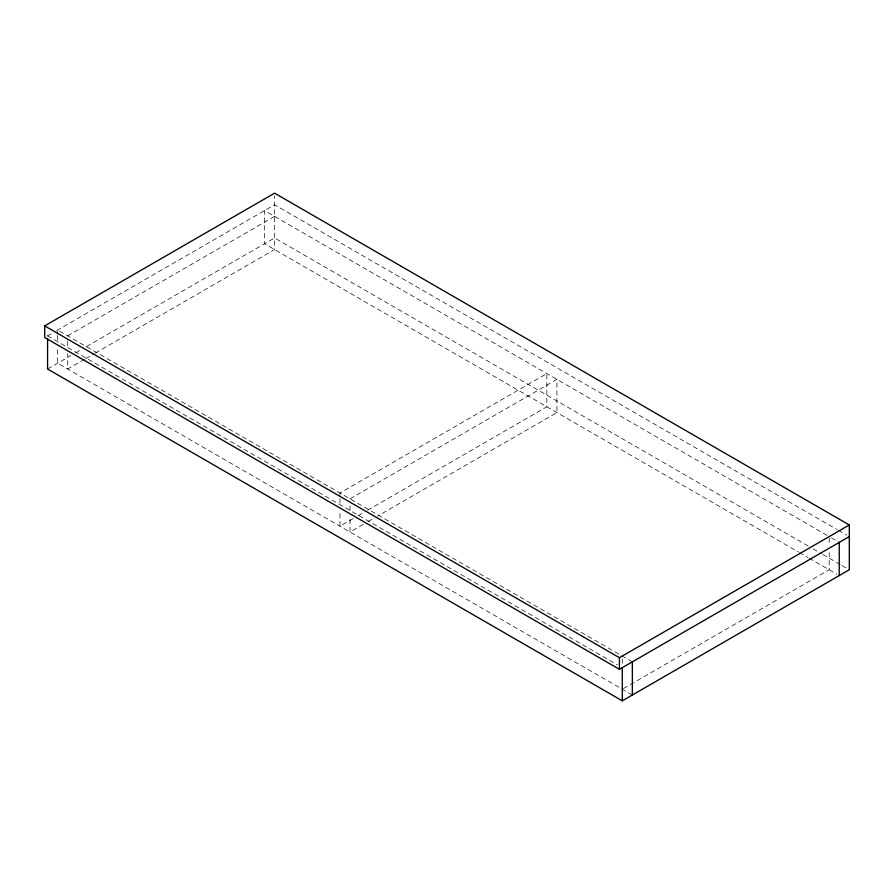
<?xml version="1.0" encoding="UTF-8"?>
<svg xmlns="http://www.w3.org/2000/svg" width="894" height="894" viewBox="0 0 894 894"><rect width="100%" height="100%" fill="white"/><g stroke="black" fill="none" stroke-linecap="round" stroke-linejoin="round"><path stroke-width="0.67" stroke-dasharray="4.47 3.35" d="M47.103 336.11L52.042 333.261M56.735 330.556L274.581 204.782L837.231 529.617M274.581 216.393L67.687 335.842L67.687 339.988M47.572 369.021L70.861 355.577M75.677 352.806L81.689 349.331M86.506 346.548L274.581 237.96L808.254 546.066M84.528 359.299L67.687 369.021L67.687 353.823M85.735 358.606L94.149 353.745M95.356 353.052L274.581 249.571L274.581 195.752M350.012 498.841L556.917 379.391L556.917 412.57L377.681 516.05M353.186 518.576L339.955 526.22L339.955 511.01M358.002 515.804L362.819 513.022M367.624 510.25L546.86 406.77L546.86 373.591L339.955 493.041L339.955 497.187M363.243 524.387L350.012 532.031L350.012 516.821M368.06 521.604L372.876 518.833M623.487 688.525L829.185 569.769L829.185 550.413M838.438 530.31L846.886 535.193M827.173 535.428L264.523 210.582L264.523 243.771L798.197 551.877M831.42 537.875L839.242 542.39M813.082 548.86L821.53 553.732M822.737 554.436L840.852 564.885M842.059 565.589L849.3 569.769M799.404 552.57L807.852 557.454M809.059 558.147L837.007 574.283M632.349 661.851L57.629 330.042L57.629 334.188M47.572 335.842L617.463 664.868M632.349 695.029L57.629 363.221L57.629 348.012M829.185 537.976L829.185 544.882M622.291 658.8L622.291 665.717M350.012 505.758L350.012 511.29M339.955 498.573L339.955 505.479M67.687 341.374L67.687 348.291M57.629 335.563L57.629 342.48"/><path stroke-width="1.34" d="M849.3 536.59L619.419 669.315L44.7 337.507L44.7 325.885L274.581 193.171L849.3 524.979L849.3 569.769L622.291 700.829L47.572 369.021L47.572 338.614M44.7 325.885L619.419 657.693L849.3 524.979M839.242 542.39L839.242 575.58M632.349 661.851L632.349 695.029M622.291 667.65L622.291 700.829M619.419 657.693L619.419 669.315"/></g></svg>
